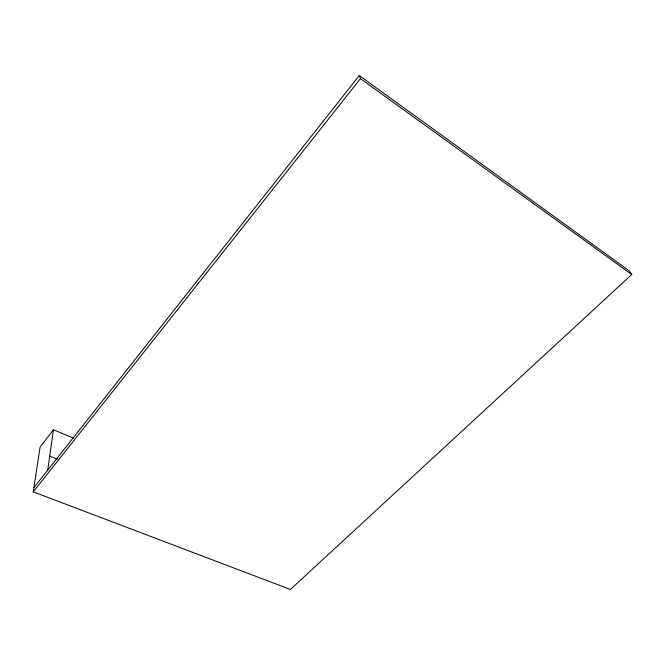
<?xml version="1.0" encoding="UTF-8"?>
<svg xmlns="http://www.w3.org/2000/svg" width="665" height="665" viewBox="0 0 665 665"><rect width="100%" height="100%" fill="white"/><g stroke="black" fill="none" stroke-linecap="round" stroke-linejoin="round"><path stroke-width="1" d="M47.772 470.03L53.441 429.773L73.566 438.16M33.907 487.595L359.283 75.544L629.364 270.946L631.75 274.512L290.414 589.456L33.25 491.859L40.116 447.08L53.441 429.773M33.25 491.859L360.463 78.628L359.283 75.544M49.734 456.124L57.439 459.216M360.463 78.628L631.75 274.512"/></g></svg>
